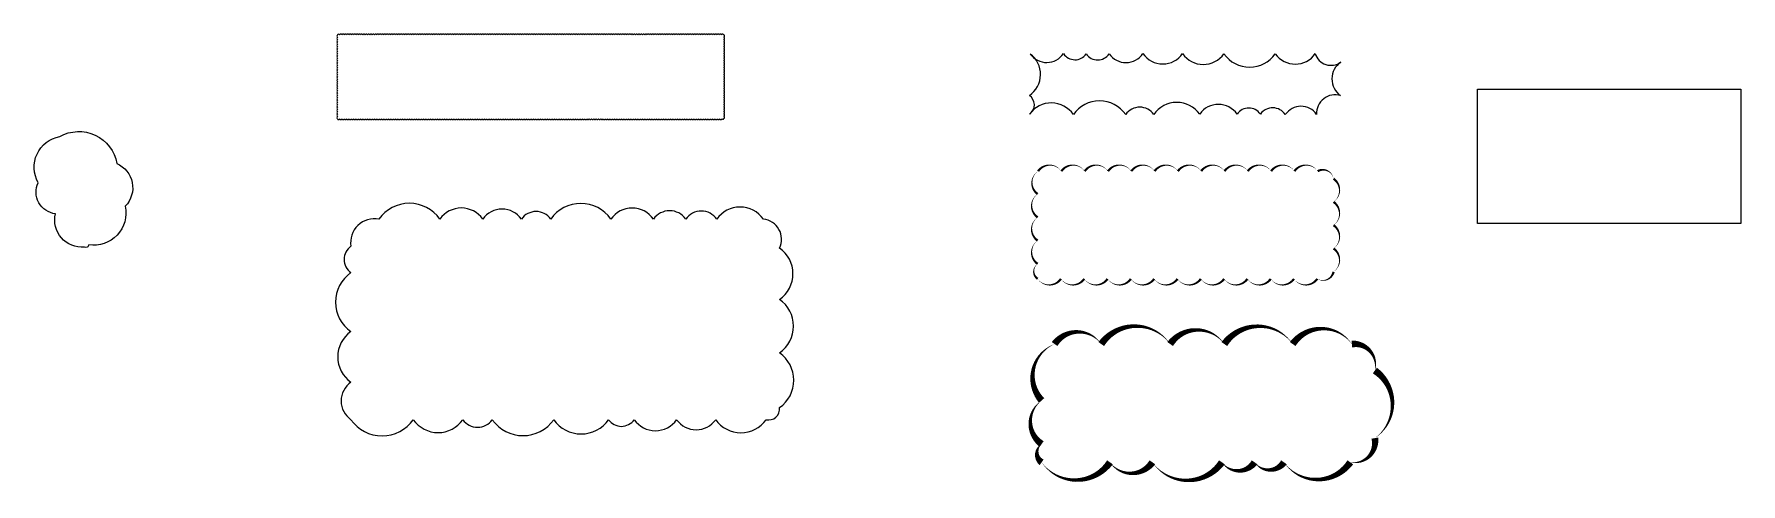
# Model space of a CAD drawing. Header units: millimetres. Extents: x 466 to 833, y 145 to 241.
import ezdxf

# ---------------------------------------------------------------- set-up
doc = ezdxf.new("R2010")
doc.units = ezdxf.units.MM

msp = doc.modelspace()

# ---------------------------------------------------------------- linework, layer by layer
for points, format in [([(531.48, 223.17, 0.520567), (531.98, 223.17, 0.520567), (532.48, 223.17, 0.520567), (532.98, 223.17, 0.520567), (533.48, 223.17, 0.520567), (533.98, 223.17, 0.520567), (534.48, 223.17, 0.520567), (534.98, 223.17, 0.520567), (535.48, 223.17, 0.520567), (535.98, 223.17, 0.520567), (536.48, 223.17, 0.520567), (536.98, 223.17, 0.520567), (537.48, 223.17, 0.520567), (537.98, 223.17, 0.520567), (538.48, 223.17, 0.520567), (538.98, 223.17, 0.520567), (539.48, 223.17, 0.520567), (539.98, 223.17, 0.520567), (540.48, 223.17, 0.520567), (540.98, 223.17, 0.520567), (541.48, 223.17, 0.520567), (541.98, 223.17, 0.520567), (542.48, 223.17, 0.520567), (542.98, 223.17, 0.520567), (543.48, 223.17, 0.520567), (543.98, 223.17, 0.520567), (544.48, 223.17, 0.520567), (544.98, 223.17, 0.520567), (545.48, 223.17, 0.520567), (545.98, 223.17, 0.520567), (546.48, 223.17, 0.520567), (546.98, 223.17, 0.520567), (547.48, 223.17, 0.520567), (547.98, 223.17, 0.520567), (548.48, 223.17, 0.520567), (548.98, 223.17, 0.520567), (549.48, 223.17, 0.520567), (549.98, 223.17, 0.520567), (550.48, 223.17, 0.520567), (550.98, 223.17, 0.520567), (551.48, 223.17, 0.520567), (551.98, 223.17, 0.520567), (552.48, 223.17, 0.520567), (552.98, 223.17, 0.520567), (553.48, 223.17, 0.520567), (553.98, 223.17, 0.520567), (554.48, 223.17, 0.520567), (554.98, 223.17, 0.520567), (555.48, 223.17, 0.520567), (555.98, 223.17, 0.520567), (556.48, 223.17, 0.520567), (556.98, 223.17, 0.520567), (557.48, 223.17, 0.520567), (557.98, 223.17, 0.520567), (558.48, 223.17, 0.520567), (558.98, 223.17, 0.520567), (559.48, 223.17, 0.520567), (559.98, 223.17, 0.520567), (560.48, 223.17, 0.520567), (560.98, 223.17, 0.520567), (561.48, 223.17, 0.520567), (561.98, 223.17, 0.520567), (562.48, 223.17, 0.520567), (562.98, 223.17, 0.520567), (563.48, 223.17, 0.520567), (563.98, 223.17, 0.520567), (564.48, 223.17, 0.520567), (564.98, 223.17, 0.520567), (565.48, 223.17, 0.520567), (565.98, 223.17, 0.520567), (566.48, 223.17, 0.520567), (566.98, 223.17, 0.520567), (567.48, 223.17, 0.520567), (567.98, 223.17, 0.520567), (568.48, 223.17, 0.520567), (568.98, 223.17, 0.520567), (569.48, 223.17, 0.520567), (569.98, 223.17, 0.520567), (570.48, 223.17, 0.520567), (570.98, 223.17, 0.520567), (571.48, 223.17, 0.520567), (571.98, 223.17, 0.520567), (572.48, 223.17, 0.520567), (572.98, 223.17, 0.520567), (573.48, 223.17, 0.520567), (573.98, 223.17, 0.520567), (574.48, 223.17, 0.520567), (574.98, 223.17, 0.520567), (575.48, 223.17, 0.520567), (575.98, 223.17, 0.520567), (576.48, 223.17, 0.520567), (576.98, 223.17, 0.520567), (577.48, 223.17, 0.520567), (577.98, 223.17, 0.520567), (578.48, 223.17, 0.520567), (578.98, 223.17, 0.520567), (579.48, 223.17, 0.520567), (579.98, 223.17, 0.520567), (580.48, 223.17, 0.520567), (580.98, 223.17, 0.520567), (581.48, 223.17, 0.520567), (581.98, 223.17, 0.520567), (582.48, 223.17, 0.520567), (582.98, 223.17, 0.520567), (583.48, 223.17, 0.520567), (583.98, 223.17, 0.520567), (584.48, 223.17, 0.520567), (584.98, 223.17, 0.520567), (585.48, 223.17, 0.520567), (585.98, 223.17, 0.520567), (586.48, 223.17, 0.520567), (586.98, 223.17, 0.520567), (587.48, 223.17, 0.520567), (587.98, 223.17, 0.520567), (588.48, 223.17, 0.520567), (588.98, 223.17, 0.520567), (589.48, 223.17, 0.520567), (589.98, 223.17, 0.520567), (590.48, 223.17, 0.520567), (590.98, 223.17, 0.520567), (591.48, 223.17, 0.520567), (591.98, 223.17, 0.520567), (592.48, 223.17, 0.520567), (592.98, 223.17, 0.520567), (593.48, 223.17, 0.520567), (593.98, 223.17, 0.520567), (594.48, 223.17, 0.520567), (594.98, 223.17, 0.520567), (595.48, 223.17, 0.520567), (595.98, 223.17, 0.520567), (596.48, 223.17, 0.520567), (596.98, 223.17, 0.520567), (597.48, 223.17, 0.520567), (597.98, 223.17, 0.520567), (598.48, 223.17, 0.520567), (598.98, 223.17, 0.520567), (599.48, 223.17, 0.520567), (599.98, 223.17, 0.520567), (600.48, 223.17, 0.520567), (600.98, 223.17, 0.520567), (601.48, 223.17, 0.520567), (601.98, 223.17, 0.520567), (602.48, 223.17, 0.520567), (602.98, 223.17, 0.520567), (603.48, 223.17, 0.520567), (603.98, 223.17, 0.520567), (604.48, 223.17, 0.520567), (604.98, 223.17, 0.520567), (605.48, 223.17, 0.520567), (605.98, 223.17, 0.520567), (606.48, 223.17, 0.520567), (606.98, 223.17, 0.520567), (607.48, 223.17, 0.520567), (607.98, 223.17, 0.520567), (608.48, 223.17, 0.520567), (608.98, 223.17, 0.520567), (609.48, 223.17, 0.520567), (609.98, 223.17, 0.520567), (610.48, 223.17, 0.520567), (610.98, 223.17, 0.520567), (611.48, 223.17, 0.520567), (611.98, 223.17, 0.520567), (612.48, 223.17, 0.520567), (612.98, 223.17, 0.520567), (613.48, 223.17, 0.520567), (613.98, 223.17, 0.520567), (614.4, 223.24, 0.520567), (614.4, 223.74, 0.520567), (614.4, 224.24, 0.520567), (614.4, 224.74, 0.520567), (614.4, 225.24, 0.520567), (614.4, 225.74, 0.520567), (614.4, 226.24, 0.520567), (614.4, 226.74, 0.520567), (614.4, 227.24, 0.520567), (614.4, 227.74, 0.520567), (614.4, 228.24, 0.520567), (614.4, 228.74, 0.520567), (614.4, 229.24, 0.520567), (614.4, 229.74, 0.520567), (614.4, 230.24, 0.520567), (614.4, 230.74, 0.520567), (614.4, 231.24, 0.520567), (614.4, 231.74, 0.520567), (614.4, 232.24, 0.520567), (614.4, 232.74, 0.520567), (614.4, 233.24, 0.520567), (614.4, 233.74, 0.520567), (614.4, 234.24, 0.520567), (614.4, 234.74, 0.520567), (614.4, 235.24, 0.520567), (614.4, 235.74, 0.520567), (614.4, 236.24, 0.520567), (614.4, 236.74, 0.520567), (614.4, 237.24, 0.520567), (614.4, 237.74, 0.520567), (614.4, 238.24, 0.520567), (614.4, 238.74, 0.520567), (614.4, 239.24, 0.520567), (614.4, 239.74, 0.520567), (614.4, 240.24, 0.520567), (614.4, 240.74, 0.520567), (614.4, 241.24, 0.520567), (613.92, 241.26, 0.520567), (613.42, 241.26, 0.520567), (612.92, 241.26, 0.520567), (612.42, 241.26, 0.520567), (611.92, 241.26, 0.520567), (611.42, 241.26, 0.520567), (610.92, 241.26, 0.520567), (610.42, 241.26, 0.520567), (609.92, 241.26, 0.520567), (609.42, 241.26, 0.520567), (608.92, 241.26, 0.520567), (608.42, 241.26, 0.520567), (607.92, 241.26, 0.520567), (607.42, 241.26, 0.520567), (606.92, 241.26, 0.520567), (606.42, 241.26, 0.520567), (605.92, 241.26, 0.520567), (605.42, 241.26, 0.520567), (604.92, 241.26, 0.520567), (604.42, 241.26, 0.520567), (603.92, 241.26, 0.520567), (603.42, 241.26, 0.520567), (602.92, 241.26, 0.520567), (602.42, 241.26, 0.520567), (601.92, 241.26, 0.520567), (601.42, 241.26, 0.520567), (600.92, 241.26, 0.520567), (600.42, 241.26, 0.520567), (599.92, 241.26, 0.520567), (599.42, 241.26, 0.520567), (598.92, 241.26, 0.520567), (598.42, 241.26, 0.520567), (597.92, 241.26, 0.520567), (597.42, 241.26, 0.520567), (596.92, 241.26, 0.520567), (596.42, 241.26, 0.520567), (595.92, 241.26, 0.520567), (595.42, 241.26, 0.520567), (594.92, 241.26, 0.520567), (594.42, 241.26, 0.520567), (593.92, 241.26, 0.520567), (593.42, 241.26, 0.520567), (592.92, 241.26, 0.520567), (592.42, 241.26, 0.520567), (591.92, 241.26, 0.520567), (591.42, 241.26, 0.520567), (590.92, 241.26, 0.520567), (590.42, 241.26, 0.520567), (589.92, 241.26, 0.520567), (589.42, 241.26, 0.520567), (588.92, 241.26, 0.520567), (588.42, 241.26, 0.520567), (587.92, 241.26, 0.520567), (587.42, 241.26, 0.520567), (586.92, 241.26, 0.520567), (586.42, 241.26, 0.520567), (585.92, 241.26, 0.520567), (585.42, 241.26, 0.520567), (584.92, 241.26, 0.520567), (584.42, 241.26, 0.520567), (583.92, 241.26, 0.520567), (583.42, 241.26, 0.520567), (582.92, 241.26, 0.520567), (582.42, 241.26, 0.520567), (581.92, 241.26, 0.520567), (581.42, 241.26, 0.520567), (580.92, 241.26, 0.520567), (580.42, 241.26, 0.520567), (579.92, 241.26, 0.520567), (579.42, 241.26, 0.520567), (578.92, 241.26, 0.520567), (578.42, 241.26, 0.520567), (577.92, 241.26, 0.520567), (577.42, 241.26, 0.520567), (576.92, 241.26, 0.520567), (576.42, 241.26, 0.520567), (575.92, 241.26, 0.520567), (575.42, 241.26, 0.520567), (574.92, 241.26, 0.520567), (574.42, 241.26, 0.520567), (573.92, 241.26, 0.520567), (573.42, 241.26, 0.520567), (572.92, 241.26, 0.520567), (572.42, 241.26, 0.520567), (571.92, 241.26, 0.520567), (571.42, 241.26, 0.520567), (570.92, 241.26, 0.520567), (570.42, 241.26, 0.520567), (569.92, 241.26, 0.520567), (569.42, 241.26, 0.520567), (568.92, 241.26, 0.520567), (568.42, 241.26, 0.520567), (567.92, 241.26, 0.520567), (567.42, 241.26, 0.520567), (566.92, 241.26, 0.520567), (566.42, 241.26, 0.520567), (565.92, 241.26, 0.520567), (565.42, 241.26, 0.520567), (564.92, 241.26, 0.520567), (564.42, 241.26, 0.520567), (563.92, 241.26, 0.520567), (563.42, 241.26, 0.520567), (562.92, 241.26, 0.520567), (562.42, 241.26, 0.520567), (561.92, 241.26, 0.520567), (561.42, 241.26, 0.520567), (560.92, 241.26, 0.520567), (560.42, 241.26, 0.520567), (559.92, 241.26, 0.520567), (559.42, 241.26, 0.520567), (558.92, 241.26, 0.520567), (558.42, 241.26, 0.520567), (557.92, 241.26, 0.520567), (557.42, 241.26, 0.520567), (556.92, 241.26, 0.520567), (556.42, 241.26, 0.520567), (555.92, 241.26, 0.520567), (555.42, 241.26, 0.520567), (554.92, 241.26, 0.520567), (554.42, 241.26, 0.520567), (553.92, 241.26, 0.520567), (553.42, 241.26, 0.520567), (552.92, 241.26, 0.520567), (552.42, 241.26, 0.520567), (551.92, 241.26, 0.520567), (551.42, 241.26, 0.520567), (550.92, 241.26, 0.520567), (550.42, 241.26, 0.520567), (549.92, 241.26, 0.520567), (549.42, 241.26, 0.520567), (548.92, 241.26, 0.520567), (548.42, 241.26, 0.520567), (547.92, 241.26, 0.520567), (547.42, 241.26, 0.520567), (546.92, 241.26, 0.520567), (546.42, 241.26, 0.520567), (545.92, 241.26, 0.520567), (545.42, 241.26, 0.520567), (544.92, 241.26, 0.520567), (544.42, 241.26, 0.520567), (543.92, 241.26, 0.520567), (543.42, 241.26, 0.520567), (542.92, 241.26, 0.520567), (542.42, 241.26, 0.520567), (541.92, 241.26, 0.520567), (541.42, 241.26, 0.520567), (540.92, 241.26, 0.520567), (540.42, 241.26, 0.520567), (539.92, 241.26, 0.520567), (539.42, 241.26, 0.520567), (538.92, 241.26, 0.520567), (538.42, 241.26, 0.520567), (537.92, 241.26, 0.520567), (537.42, 241.26, 0.520567), (536.92, 241.26, 0.520567), (536.42, 241.26, 0.520567), (535.92, 241.26, 0.520567), (535.42, 241.26, 0.520567), (534.92, 241.26, 0.520567), (534.42, 241.26, 0.520567), (533.92, 241.26, 0.520567), (533.42, 241.26, 0.520567), (532.92, 241.26, 0.520567), (532.42, 241.26, 0.520567), (531.92, 241.26, 0.520567), (531.48, 241.21, 0.520567), (531.48, 240.71, 0.520567), (531.48, 240.21, 0.520567), (531.48, 239.71, 0.520567), (531.48, 239.21, 0.520567), (531.48, 238.71, 0.520567), (531.48, 238.21, 0.520567), (531.48, 237.71, 0.520567), (531.48, 237.21, 0.520567), (531.48, 236.71, 0.520567), (531.48, 236.21, 0.520567), (531.48, 235.71, 0.520567), (531.48, 235.21, 0.520567), (531.48, 234.71, 0.520567), (531.48, 234.21, 0.520567), (531.48, 233.71, 0.520567), (531.48, 233.21, 0.520567), (531.48, 232.71, 0.520567), (531.48, 232.21, 0.520567), (531.48, 231.71, 0.520567), (531.48, 231.21, 0.520567), (531.48, 230.71, 0.520567), (531.48, 230.21, 0.520567), (531.48, 229.71, 0.520567), (531.48, 229.21, 0.520567), (531.48, 228.71, 0.520567), (531.48, 228.21, 0.520567), (531.48, 227.71, 0.520567), (531.48, 227.21, 0.520567), (531.48, 226.71, 0.520567), (531.48, 226.21, 0.520567), (531.48, 225.71, 0.520567), (531.48, 225.21, 0.520567), (531.48, 224.71, 0.520567), (531.48, 224.21, 0.520567), (531.48, 223.71, 0.520567)], "xyb"), ([(679.92, 228.24, 0.520567), (680.12, 237.11, 0.520567), (687.24, 237.19, 0.520567), (692.13, 237.12, 0.520567), (697.04, 237.13, 0.520567), (704.28, 237.2, 0.520567), (712.81, 237.2, 0.520567), (721.68, 237.16, 0.520567), (732.69, 237.16, 0.520567), (741.27, 237.19, 0.520567), (746.74, 235.38, 0.520567), (746.7, 228.18, 0.520567), (741.56, 224.15, 0.520567), (734.84, 224.11, 0.520567), (729.49, 224.22, 0.520567), (724.5, 224.21, 0.520567), (716.48, 224.22, 0.520567), (706.62, 224.12, 0.520567), (700.59, 224.13, 0.520567), (689.36, 224.12, 0.520567), (679.98, 224.22, 0.520567)], "xyb"), ([(471.9, 219.38, -0.520567), (484.12, 213.62, -0.520567), (484.12, 213.62, -0.520567), (485.96, 204.41, -0.520567), (478.12, 196.12, -0.520567), (478.12, 196.12, -0.520567), (477.2, 195.66, -0.520567), (470.98, 202.8, -0.520567), (467.29, 209.48, -0.520567)], "xyb"), ([(681.7, 188.82, 0, 0.5, 0.520567), (686.7, 188.82, 0, 0.5, 0.520567), (691.7, 188.82, 0, 0.5, 0.520567), (696.7, 188.82, 0, 0.5, 0.520567), (701.7, 188.82, 0, 0.5, 0.520567), (706.7, 188.82, 0, 0.5, 0.520567), (711.7, 188.82, 0, 0.5, 0.520567), (716.7, 188.82, 0, 0.5, 0.520567), (721.7, 188.82, 0, 0.5, 0.520567), (726.7, 188.82, 0, 0.5, 0.520567), (731.7, 188.82, 0, 0.5, 0.520567), (736.7, 188.82, 0, 0.5, 0.520567), (741.7, 188.82, 0, 0.5, 0.520567), (745.18, 190.34, 0, 0.5, 0.520567), (745.18, 195.34, 0, 0.5, 0.520567), (745.18, 200.34, 0, 0.5, 0.520567), (745.18, 205.34, 0, 0.5, 0.520567), (745.18, 210.34, 0, 0.5, 0.520567), (741.79, 211.95, 0, 0.5, 0.520567), (736.79, 211.95, 0, 0.5, 0.520567), (731.79, 211.95, 0, 0.5, 0.520567), (726.79, 211.95, 0, 0.5, 0.520567), (721.79, 211.95, 0, 0.5, 0.520567), (716.79, 211.95, 0, 0.5, 0.520567), (711.79, 211.95, 0, 0.5, 0.520567), (706.79, 211.95, 0, 0.5, 0.520567), (701.79, 211.95, 0, 0.5, 0.520567), (696.79, 211.95, 0, 0.5, 0.520567), (691.79, 211.95, 0, 0.5, 0.520567), (686.79, 211.95, 0, 0.5, 0.520567), (681.79, 211.95, 0, 0.5, 0.520567), (681.7, 207.04, 0, 0.5, 0.520567), (681.7, 202.04, 0, 0.5, 0.520567), (681.7, 197.04, 0, 0.5, 0.520567), (681.7, 192.04, 0, 0.5, 0.520567)], "xyseb"), ([(534.36, 158.58, 0.520567), (547.74, 158.58, 0.520567), (558.38, 158.58, 0.520567), (564.7, 158.58, 0.520567), (577.87, 158.58, 0.520567), (589.65, 158.58, 0.520567), (595.15, 158.58, 0.520567), (604.25, 158.58, 0.520567), (612.62, 158.58, 0.520567), (623.44, 158.58, 0.520567), (626.32, 161.16, 0.520567), (626.32, 172.93, 0.520567), (626.32, 184.41, 0.520567), (626.32, 195.45, 0.520567), (622.85, 201.65, 0.520567), (612.87, 201.65, 0.520567), (606.21, 201.65, 0.520567), (599.28, 201.65, 0.520567), (590.13, 201.65, 0.520567), (577.23, 201.65, 0.520567), (570.94, 201.65, 0.520567), (562.66, 201.65, 0.520567), (553.46, 201.65, 0.520567), (540.37, 201.65, 0.520567), (534.36, 195.82, 0.520567), (534.36, 190.16, 0.520567), (534.36, 177.51, 0.520567), (534.36, 166.62, 0.520567)], "xyb"), ([(682.56, 153.35, 1.5, 0, -0.520567), (682.56, 162.7, 1.5, 0, -0.520567), (685.34, 174.83, 1.5, 0, -0.520567), (695.34, 174.83, 1.5, 0, -0.520567), (710.13, 174.83, 1.5, 0, -0.520567), (721.75, 174.83, 1.5, 0, -0.520567), (736.42, 174.83, 1.5, 0, -0.520567), (749.11, 174.83, 1.5, 0, -0.520567), (754.05, 169.14, 1.5, 0, -0.520567), (754.05, 154.61, 1.5, 0, -0.520567), (748.78, 149.42, 1.5, 0, -0.520567), (734.55, 149.42, 1.5, 0, -0.520567), (728.25, 149.42, 1.5, 0, -0.520567), (721.24, 149.42, 1.5, 0, -0.520567), (706.32, 149.42, 1.5, 0, -0.520567), (697.22, 149.42, 1.5, 0, -0.520567), (682.56, 149.42, 1.5, 0, -0.520567)], "xyseb")]:
    msp.add_lwpolyline(points, format=format, close=True)
msp.add_lwpolyline([(776.07, 229.53), (832.58, 229.53), (832.58, 200.74), (776.07, 200.74)], close=True)

doc.saveas('drawing.dxf')
